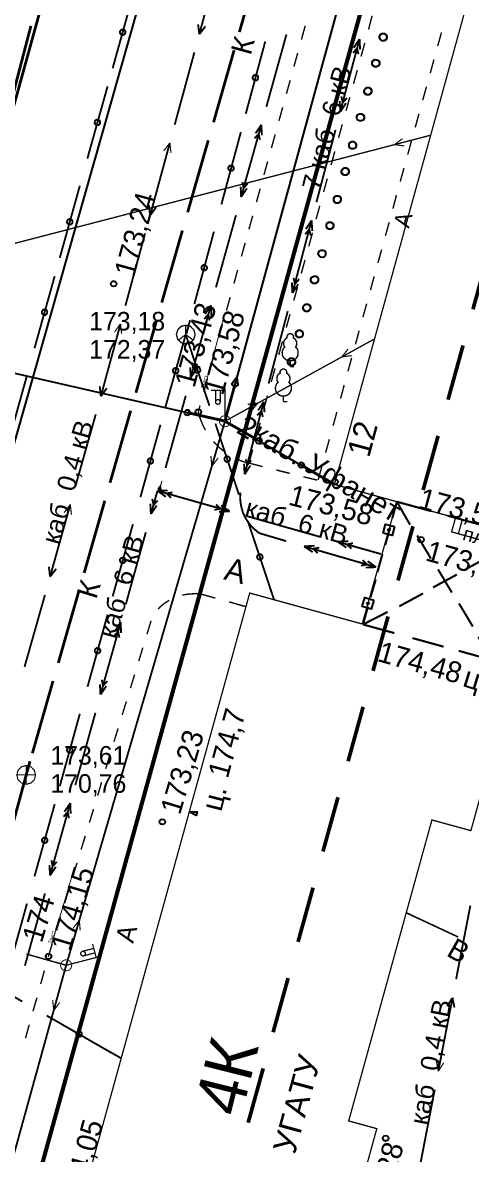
# Model space of a CAD drawing. Extents: x -2634 to -2115, y -2142 to -1393.
# Drawn here: x -2484.9 to -2461, y -1880.3 to -1820 of the extents above; entities that cross this region are included whole.
import ezdxf

# ---------------------------------------------------------------- set-up
doc = ezdxf.new("R2010")
doc.units = 0
doc.header["$MEASUREMENT"] = 0
for name, color, linetype in [('500_Дополн-Бордюры__п', 7, 'Continuous'), ('500_Дополн-Ступени__л', 7, 'Continuous'), ('500_Дороги-Проезжие_ч', 7, 'Continuous'), ('500_Линии_-Линии_связ', 7, 'Continuous'), ('500_Линии_-ЛЭП_кабель', 7, 'Continuous'), ('500_Линии_-ЛЭП_провод', 7, 'Continuous'), ('500_Линии_-Смотровые_', 7, 'Continuous'), ('500_Линии_-Фонари_час', 7, 'Continuous'), ('500_Линии_-Электрокаб', 7, 'Continuous'), ('500_Объект-Опоры', 7, 'Continuous'), ('500_Растит-Лес_и_лесо', 7, 'Continuous'), ('500_Рельеф-Высотные_о', 7, 'Continuous'), ('500_Строен-Дополнения', 7, 'Continuous'), ('500_Строен-Здания', 7, 'Continuous'), ('500_Строен-Отмостка_з', 7, 'Continuous'), ('500_Трубоп-Водопровод', 7, 'Continuous'), ('500_Трубоп-Канализаци', 7, 'Continuous'), ('500_Трубоп-Смотровые_', 7, 'Continuous'), ('500_Улицы-Улицы_и_их', 7, 'Continuous'), ('Красные_ли-Красные_ли', 7, 'Continuous'), ('Красные_ли-Линии_регу', 7, 'Continuous'), ('Красные_ли-Оси_улиц_к', 7, 'Continuous')]:
    doc.layers.add(name, color=color, linetype=linetype)
doc.styles.add('TARIAL', font='Arial')

# ---------------------------------------------------------------- blocks, each defined once
blk = doc.blocks.new('block_114')
at = {"layer": '500_Строен-Дополнения', "color": 0, "const_width": 0.065}
for points in [[(0, 7.5), (1, 7.5)], [(0, 7.5), (0.63, 6.4)], [(0, 6.4), (0, 7.5)], [(1.58, 7.5), (2.58, 7.5)], [(3.06, 7.5), (4.1, 7.5)], [(3.53, 6.4), (4.1, 7.5)], [(4.1, 6.4), (4.1, 7.5)], [(0.93, 5.9), (1.53, 4.8)], [(2.68, 4.8), (3.28, 5.9)], [(0, 5.85), (0.01, 4.75)], [(4.1, 4.75), (4.1, 5.85)], [(0, 3.2), (0, 4.3)], [(1.78, 4.3), (2.08, 3.75)], [(2.08, 3.75), (2.38, 4.3)], [(4.1, 3.2), (4.1, 4.3)], [(1.78, 3.2), (2.08, 3.75)], [(2.08, 3.75), (2.38, 3.2)], [(0.01, 1.55), (0.01, 2.65)], [(0.88, 1.6), (1.48, 2.7)], [(2.63, 2.7), (3.23, 1.6)], [(4.1, 1.55), (4.1, 2.65)], [(0, 0), (0.58, 1.1)], [(3.53, 1.1), (4.1, 0)], [(0, 0), (0, 1)], [(4.1, 0), (4.1, 1)], [(0.01, 0), (1.11, 0)], [(1.61, 0), (2.61, 0)], [(3.11, 0), (4.1, 0)]]:
    blk.add_lwpolyline(points, dxfattribs=at)
at = {"layer": '500_Строен-Дополнения', "color": 0}
blk.add_lwpolyline([(-3.85, 3.66), (-3.85, 3.66)], dxfattribs=at)

msp = doc.modelspace()

# ---------------------------------------------------------------- linework, layer by layer
at = {"layer": '500_Дополн-Бордюры__п', "color": 1, "const_width": 0.075}
for points in [[(-2466.49, -1820.34), (-2466.3, -1819.61)], [(-2469.87, -1820.15), (-2470.07, -1820.88)], [(-2462.8, -1821.22), (-2462.6, -1820.5)], [(-2466.89, -1821.78), (-2466.69, -1821.06)], [(-2470.27, -1821.6), (-2470.47, -1822.32)], [(-2463.2, -1822.67), (-2463, -1821.94)], [(-2470.67, -1823.05), (-2470.87, -1823.77)], [(-2467.29, -1823.23), (-2467.09, -1822.51)], [(-2463.6, -1824.11), (-2463.4, -1823.39)], [(-2467.69, -1824.68), (-2467.49, -1823.95)], [(-2471.07, -1824.49), (-2471.27, -1825.21)], [(-2464, -1825.56), (-2463.8, -1824.84)], [(-2468.09, -1826.12), (-2467.89, -1825.4)], [(-2471.47, -1825.94), (-2471.67, -1826.66)], [(-2464.4, -1827.01), (-2464.2, -1826.28)], [(-2468.49, -1827.57), (-2468.29, -1826.84)], [(-2471.87, -1827.38), (-2472.07, -1828.1)], [(-2464.8, -1828.45), (-2464.6, -1827.73)], [(-2468.89, -1829.01), (-2468.69, -1828.29)], [(-2472.27, -1828.83), (-2472.47, -1829.55)], [(-2469.29, -1830.46), (-2469.09, -1829.74)], [(-2465.19, -1829.9), (-2465, -1829.17)], [(-2472.67, -1830.27), (-2472.87, -1831)], [(-2465.59, -1831.34), (-2465.39, -1830.62)], [(-2469.68, -1831.91), (-2469.48, -1831.18)], [(-2473.07, -1831.72), (-2473.27, -1832.44)], [(-2465.99, -1832.79), (-2465.79, -1832.07)], [(-2470.08, -1833.35), (-2469.88, -1832.63)], [(-2473.47, -1833.16), (-2473.67, -1833.89)], [(-2466.39, -1834.24), (-2466.19, -1833.51)], [(-2470.48, -1834.8), (-2470.28, -1834.08)], [(-2473.87, -1834.61), (-2474.07, -1835.33)], [(-2466.79, -1835.68), (-2466.59, -1834.96)], [(-2470.88, -1836.24), (-2470.68, -1835.52)], [(-2474.28, -1836.05), (-2474.48, -1836.78)], [(-2471.28, -1837.69), (-2471.08, -1836.97)], [(-2467.19, -1837.13), (-2466.99, -1836.4)], [(-2474.68, -1837.5), (-2474.88, -1838.22)], [(-2467.59, -1838.57), (-2467.39, -1837.85)], [(-2471.68, -1839.14), (-2471.48, -1838.41)], [(-2475.08, -1838.95), (-2475.28, -1839.67)], [(-2467.98, -1840.02), (-2467.79, -1839.3)], [(-2472.08, -1840.58), (-2471.88, -1839.86)], [(-2475.48, -1840.39), (-2475.57, -1840.73)], [(-2475.57, -1840.73), (-2475.48, -1840.39)], [(-2475.57, -1840.73), (-2475.49, -1841.07)], [(-2475.49, -1841.02), (-2475.49, -1841.01)], [(-2475.41, -1841.24), (-2475.49, -1841.02)], [(-2468.38, -1841.47), (-2468.18, -1840.74)], [(-2475.32, -1841.46), (-2475.41, -1841.24)], [(-2475.21, -1841.67), (-2475.32, -1841.46)], [(-2475.19, -1841.7), (-2475.21, -1841.67)], [(-2472.47, -1842.03), (-2472.27, -1841.31)], [(-2474.66, -1842.42), (-2474.76, -1842.31)], [(-2474.5, -1842.59), (-2474.66, -1842.42)], [(-2468.78, -1842.91), (-2468.58, -1842.19)], [(-2474.32, -1842.74), (-2474.5, -1842.59)], [(-2474.21, -1842.82), (-2474.32, -1842.74)], [(-2472.87, -1843.47), (-2472.67, -1842.75)], [(-2473.53, -1843.24), (-2473.58, -1843.22)], [(-2473.32, -1843.33), (-2473.53, -1843.24)], [(-2473.1, -1843.41), (-2473.32, -1843.33)], [(-2472.87, -1843.47), (-2473.1, -1843.41)], [(-2472.87, -1843.46), (-2472.14, -1843.65)], [(-2471.41, -1843.83), (-2470.69, -1844.01)], [(-2469.96, -1844.19), (-2469.23, -1844.37)], [(-2469.18, -1844.36), (-2468.98, -1843.64)], [(-2468.31, -1844.6), (-2468.65, -1844.51)], [(-2468.5, -1844.55), (-2468.31, -1844.6)], [(-2477.32, -1850.9), (-2477.15, -1850.8)], [(-2477.15, -1850.8), (-2477.12, -1850.78)], [(-2476.43, -1850.5), (-2476.41, -1850.5)], [(-2476.41, -1850.5), (-2476.21, -1850.46)], [(-2476.21, -1850.46), (-2476.01, -1850.44)], [(-2476.01, -1850.44), (-2475.82, -1850.43)], [(-2475.82, -1850.43), (-2475.68, -1850.43)], [(-2475.38, -1850.46), (-2475.72, -1850.41)], [(-2475.38, -1850.46), (-2474.66, -1850.66)], [(-2473.93, -1850.86), (-2473.21, -1851.07)], [(-2477.71, -1851.24), (-2477.63, -1851.15)], [(-2477.63, -1851.15), (-2477.48, -1851.02)], [(-2477.48, -1851.02), (-2477.32, -1850.9)], [(-2473.03, -1851.12), (-2473.37, -1851.02)], [(-2478.31, -1852.59), (-2478.09, -1851.87)], [(-2478.75, -1854.02), (-2478.53, -1853.3)], [(-2479.19, -1855.46), (-2478.97, -1854.74)], [(-2479.63, -1856.89), (-2479.41, -1856.17)], [(-2480.07, -1858.32), (-2479.85, -1857.61)], [(-2480.51, -1859.76), (-2480.29, -1859.04)], [(-2480.94, -1861.19), (-2480.73, -1860.48)], [(-2481.38, -1862.63), (-2481.16, -1861.91)], [(-2481.82, -1864.06), (-2481.6, -1863.34)], [(-2482.26, -1865.5), (-2482.04, -1864.78)], [(-2482.7, -1866.93), (-2482.48, -1866.21)], [(-2483.14, -1868.36), (-2482.92, -1867.65)], [(-2483.57, -1869.78), (-2483.36, -1869.08)], [(-2483.58, -1869.8), (-2483.57, -1869.78)], [(-2483.98, -1871.24), (-2483.78, -1870.52)], [(-2484.39, -1872.69), (-2484.18, -1871.97)], [(-2484.79, -1874.13), (-2484.59, -1873.41)]]:
    msp.add_lwpolyline(points, dxfattribs=at)
at = {"layer": '500_Дополн-Ступени__л', "color": 0, "const_width": 0.07}
msp.add_lwpolyline([(-2461.85, -1846.38), (-2461.49, -1846.48), (-2461.7, -1847.23), (-2462.06, -1847.13)], close=True, dxfattribs=at)
at = {"layer": '500_Линии_-Линии_связ', "color": 6}
for points in [[(-2466.45, -1813.03), (-2474.15, -1841.23)], [(-2499.54, -1835.43), (-2474.15, -1841.23)], [(-2474.15, -1841.23), (-2468.31, -1844.6)]]:
    msp.add_lwpolyline(points, dxfattribs=at)
at = {"layer": '500_Линии_-Линии_связ', "color": 0}
for points, const_width in [([(-2480.14, -1822.41), (-2479.07, -1818.56)], 0.1), ([(-2472, -1820.98), (-2473.04, -1824.84)], 0.1), ([(-2481.49, -1827.23), (-2480.41, -1823.37)], 0.1), ([(-2473.3, -1825.81), (-2474.34, -1829.67)], 0.1), ([(-2482.96, -1832.52), (-2481.89, -1828.67)], 0.1), ([(-2474.74, -1831.12), (-2475.78, -1834.98)], 0.1), ([(-2484.31, -1837.34), (-2483.23, -1833.49)], 0.1), ([(-2476.2, -1836.56), (-2476.01, -1835.84)], 0.1), ([(-2476.04, -1835.94), (-2476.2, -1836.56)], 0.1), ([(-2476.24, -1836.61), (-2477.32, -1840.46)], 0.1), ([(-2476.24, -1836.61), (-2474.98, -1840.4)], 0.1), ([(-2485.78, -1842.64), (-2484.71, -1838.79)], 0.1), ([(-2474.14, -1841.18), (-2473.61, -1839.25)], 0.15), ([(-2474.2, -1841.21), (-2476.15, -1840.77)], 0.15), ([(-2474.15, -1841.23), (-2472.42, -1842.22)], 0.15), ([(-2477.59, -1841.42), (-2478.66, -1845.28)], 0.1), ([(-2474.66, -1841.35), (-2473.4, -1845.15)], 0.1), ([(-2468.35, -1844.57), (-2470.08, -1843.57)], 0.15), ([(-2472.92, -1846.57), (-2471.66, -1850.36)], 0.1), ([(-2479.06, -1846.72), (-2480.14, -1850.57)], 0.1), ([(-2471.53, -1850.75), (-2471.77, -1850.04)], 0.1), ([(-2480.41, -1851.54), (-2481.48, -1855.39)], 0.1), ([(-2481.89, -1856.83), (-2482.96, -1860.69)], 0.1), ([(-2483.23, -1861.65), (-2484.31, -1865.5)], 0.1), ([(-2484.71, -1866.95), (-2485.78, -1870.8)], 0.1), ([(-2488.43, -1870.17), (-2484.96, -1872.17)], 0.1), ([(-2483.66, -1872.92), (-2480.2, -1874.91)], 0.1), ([(-2479.68, -1875.2), (-2480.33, -1874.83)], 0.1)]:
    msp.add_lwpolyline(points, dxfattribs=dict(at, const_width=const_width))
at = {"layer": '500_Линии_-Линии_связ', "color": 0, "const_width": 0.1}
for points in [[(-2479.75, -1820.44), (-2479.71, -1820.38), (-2479.64, -1820.34), (-2479.57, -1820.34), (-2479.5, -1820.38), (-2479.46, -1820.45), (-2479.46, -1820.52), (-2479.5, -1820.59), (-2479.57, -1820.63), (-2479.65, -1820.63), (-2479.71, -1820.59), (-2479.75, -1820.52)], [(-2472.38, -1822.95), (-2472.41, -1823.02), (-2472.48, -1823.06), (-2472.56, -1823.06), (-2472.63, -1823.02), (-2472.67, -1822.95), (-2472.67, -1822.87), (-2472.63, -1822.8), (-2472.56, -1822.77), (-2472.48, -1822.77), (-2472.41, -1822.8), (-2472.38, -1822.87)], [(-2481.09, -1825.26), (-2481.06, -1825.19), (-2480.99, -1825.15), (-2480.91, -1825.16), (-2480.84, -1825.19), (-2480.81, -1825.26), (-2480.81, -1825.34), (-2480.85, -1825.41), (-2480.91, -1825.44), (-2480.99, -1825.44), (-2481.06, -1825.4), (-2481.1, -1825.34)], [(-2473.68, -1827.78), (-2473.72, -1827.84), (-2473.78, -1827.88), (-2473.86, -1827.88), (-2473.93, -1827.84), (-2473.97, -1827.78), (-2473.97, -1827.7), (-2473.93, -1827.63), (-2473.86, -1827.59), (-2473.78, -1827.59), (-2473.72, -1827.63), (-2473.68, -1827.7)], [(-2482.57, -1830.56), (-2482.53, -1830.49), (-2482.46, -1830.45), (-2482.39, -1830.45), (-2482.32, -1830.49), (-2482.28, -1830.56), (-2482.28, -1830.64), (-2482.32, -1830.7), (-2482.39, -1830.74), (-2482.47, -1830.74), (-2482.53, -1830.7), (-2482.57, -1830.63)], [(-2475.11, -1833.09), (-2475.15, -1833.15), (-2475.22, -1833.19), (-2475.3, -1833.19), (-2475.36, -1833.15), (-2475.4, -1833.09), (-2475.4, -1833.01), (-2475.36, -1832.94), (-2475.3, -1832.9), (-2475.22, -1832.9), (-2475.15, -1832.94), (-2475.11, -1833.01)], [(-2483.91, -1835.37), (-2483.88, -1835.31), (-2483.81, -1835.27), (-2483.73, -1835.27), (-2483.66, -1835.31), (-2483.63, -1835.38), (-2483.63, -1835.45), (-2483.67, -1835.52), (-2483.73, -1835.56), (-2483.81, -1835.56), (-2483.88, -1835.52), (-2483.92, -1835.45)], [(-2476.63, -1838.57), (-2476.67, -1838.64), (-2476.74, -1838.68), (-2476.82, -1838.68), (-2476.89, -1838.64), (-2476.92, -1838.57), (-2476.92, -1838.49), (-2476.88, -1838.43), (-2476.82, -1838.39), (-2476.74, -1838.39), (-2476.67, -1838.43), (-2476.63, -1838.5)], [(-2475.47, -1838.46), (-2475.46, -1838.54), (-2475.5, -1838.6), (-2475.56, -1838.65), (-2475.64, -1838.65), (-2475.71, -1838.62), (-2475.75, -1838.55), (-2475.76, -1838.47), (-2475.72, -1838.41), (-2475.66, -1838.36), (-2475.58, -1838.36), (-2475.51, -1838.39)], [(-2477.98, -1843.39), (-2478.02, -1843.46), (-2478.09, -1843.5), (-2478.16, -1843.49), (-2478.23, -1843.45), (-2478.27, -1843.39), (-2478.27, -1843.31), (-2478.23, -1843.24), (-2478.16, -1843.2), (-2478.08, -1843.21), (-2478.02, -1843.24), (-2477.98, -1843.31)], [(-2473.89, -1843.2), (-2473.88, -1843.28), (-2473.92, -1843.35), (-2473.98, -1843.39), (-2474.06, -1843.4), (-2474.13, -1843.36), (-2474.17, -1843.3), (-2474.18, -1843.22), (-2474.14, -1843.15), (-2474.08, -1843.11), (-2474, -1843.1), (-2473.93, -1843.14)], [(-2472.15, -1848.42), (-2472.14, -1848.5), (-2472.18, -1848.57), (-2472.24, -1848.61), (-2472.32, -1848.61), (-2472.39, -1848.58), (-2472.43, -1848.51), (-2472.44, -1848.44), (-2472.4, -1848.37), (-2472.34, -1848.32), (-2472.26, -1848.32), (-2472.19, -1848.35)], [(-2479.46, -1848.69), (-2479.5, -1848.75), (-2479.56, -1848.79), (-2479.64, -1848.79), (-2479.71, -1848.75), (-2479.75, -1848.68), (-2479.75, -1848.61), (-2479.71, -1848.54), (-2479.64, -1848.5), (-2479.56, -1848.5), (-2479.49, -1848.54), (-2479.46, -1848.61)], [(-2480.8, -1853.5), (-2480.84, -1853.57), (-2480.91, -1853.61), (-2480.99, -1853.61), (-2481.05, -1853.57), (-2481.09, -1853.5), (-2481.09, -1853.42), (-2481.05, -1853.36), (-2480.98, -1853.32), (-2480.9, -1853.32), (-2480.84, -1853.36), (-2480.8, -1853.43)], [(-2482.28, -1858.8), (-2482.32, -1858.87), (-2482.39, -1858.91), (-2482.46, -1858.91), (-2482.53, -1858.87), (-2482.57, -1858.8), (-2482.57, -1858.72), (-2482.53, -1858.65), (-2482.46, -1858.62), (-2482.38, -1858.62), (-2482.32, -1858.66), (-2482.28, -1858.72)], [(-2483.62, -1863.62), (-2483.66, -1863.68), (-2483.73, -1863.72), (-2483.81, -1863.72), (-2483.87, -1863.68), (-2483.91, -1863.61), (-2483.91, -1863.54), (-2483.87, -1863.47), (-2483.8, -1863.43), (-2483.73, -1863.43), (-2483.66, -1863.47), (-2483.62, -1863.54)], [(-2481.86, -1873.78), (-2481.8, -1873.84), (-2481.78, -1873.91), (-2481.8, -1873.99), (-2481.85, -1874.04), (-2481.93, -1874.06), (-2482, -1874.04), (-2482.06, -1873.99), (-2482.08, -1873.91), (-2482.06, -1873.84), (-2482.01, -1873.78), (-2481.93, -1873.76)]]:
    msp.add_lwpolyline(points, close=True, dxfattribs=at)
at = {"layer": '500_Линии_-Линии_связ', "color": 0}
for points in [[(-2473.76, -1839.21), (-2473.72, -1839.14), (-2473.65, -1839.1), (-2473.57, -1839.1), (-2473.51, -1839.14), (-2473.47, -1839.21), (-2473.47, -1839.29), (-2473.51, -1839.35), (-2473.57, -1839.39), (-2473.65, -1839.39), (-2473.72, -1839.35), (-2473.76, -1839.29)], [(-2476.18, -1840.92), (-2476.25, -1840.88), (-2476.29, -1840.81), (-2476.3, -1840.74), (-2476.26, -1840.67), (-2476.2, -1840.63), (-2476.12, -1840.62), (-2476.05, -1840.66), (-2476.01, -1840.72), (-2476, -1840.8), (-2476.04, -1840.87), (-2476.11, -1840.91)], [(-2472.26, -1842.13), (-2472.21, -1842.18), (-2472.19, -1842.26), (-2472.21, -1842.34), (-2472.27, -1842.4), (-2472.35, -1842.43), (-2472.43, -1842.41), (-2472.48, -1842.35), (-2472.5, -1842.27), (-2472.47, -1842.19), (-2472.42, -1842.13), (-2472.34, -1842.11)], [(-2470.16, -1843.7), (-2470.21, -1843.65), (-2470.23, -1843.57), (-2470.21, -1843.5), (-2470.16, -1843.44), (-2470.08, -1843.42), (-2470.01, -1843.44), (-2469.95, -1843.5), (-2469.93, -1843.57), (-2469.95, -1843.65), (-2470.01, -1843.7), (-2470.08, -1843.72)]]:
    msp.add_lwpolyline(points, close=True, dxfattribs=at)
at = {"layer": '500_Линии_-ЛЭП_кабель', "color": 2, "const_width": 0.1}
for points in [[(-2474.15, -1841.23), (-2466.45, -1813.03)], [(-2482.62, -1870.24), (-2474.15, -1841.23)], [(-2492.31, -1905.29), (-2482.62, -1870.24)]]:
    msp.add_lwpolyline(points, dxfattribs=at)
at = {"layer": '500_Линии_-ЛЭП_кабель', "color": 0, "const_width": 0.06}
for points in [[(-2474.15, -1841.23), (-2473.49, -1838.81)], [(-2473.82, -1839.24), (-2473.49, -1838.81)], [(-2473.43, -1839.35), (-2473.49, -1838.81)], [(-2474.15, -1841.23), (-2474.85, -1843.63)], [(-2474.9, -1843.09), (-2474.85, -1843.63)], [(-2474.52, -1843.2), (-2474.85, -1843.63)], [(-2482.62, -1870.24), (-2481.92, -1867.84)], [(-2482.25, -1868.26), (-2481.92, -1867.84)], [(-2481.87, -1868.37), (-2481.92, -1867.84)], [(-2482.62, -1870.24), (-2483.28, -1872.65)], [(-2483.34, -1872.11), (-2483.28, -1872.65)], [(-2482.96, -1872.22), (-2483.28, -1872.65)]]:
    msp.add_lwpolyline(points, dxfattribs=at)
at = {"layer": '500_Линии_-ЛЭП_провод', "color": 253, "const_width": 0.07}
for points in [[(-2499.54, -1835.43), (-2463.18, -1825.98)], [(-2474.15, -1841.23), (-2466.17, -1836.84)]]:
    msp.add_lwpolyline(points, dxfattribs=at)
at = {"layer": '500_Линии_-ЛЭП_провод', "color": 0}
for points, const_width in [([(-2463.18, -1825.98), (-2465.11, -1826.48)], 0.06), ([(-2464.68, -1826.16), (-2465.11, -1826.48)], 0.06), ([(-2464.58, -1826.55), (-2465.11, -1826.48)], 0.06), ([(-2466.17, -1836.84), (-2467.92, -1837.8)], 0.06), ([(-2467.58, -1837.38), (-2467.92, -1837.8)], 0.06), ([(-2467.39, -1837.73), (-2467.92, -1837.8)], 0.06), ([(-2474.15, -1841.23), (-2472.4, -1840.26)], 0.065), ([(-2472.93, -1840.33), (-2472.4, -1840.26)], 0.065), ([(-2472.74, -1840.68), (-2472.4, -1840.26)], 0.065)]:
    msp.add_lwpolyline(points, dxfattribs=dict(at, const_width=const_width))
at = {"layer": '500_Линии_-Смотровые_', "color": 0, "const_width": 0.07}
for points in [[(-2476.24, -1836.11), (-2475.99, -1836.17), (-2475.81, -1836.36), (-2475.74, -1836.61), (-2475.81, -1836.86), (-2475.99, -1837.04), (-2476.24, -1837.11), (-2476.49, -1837.04), (-2476.67, -1836.86), (-2476.74, -1836.61), (-2476.67, -1836.36), (-2476.49, -1836.17)], [(-2476.24, -1836.56), (-2476.24, -1836.56), (-2476.24, -1836.56), (-2476.24, -1836.56), (-2476.24, -1836.56), (-2476.24, -1836.56), (-2476.24, -1836.56), (-2476.24, -1836.56), (-2476.24, -1836.56), (-2476.24, -1836.56), (-2476.24, -1836.56), (-2476.24, -1836.56)]]:
    msp.add_lwpolyline(points, close=True, dxfattribs=at)
at = {"layer": '500_Линии_-Смотровые_', "color": 0, "const_width": 0.065}
for points in [[(-2476.24, -1836.11), (-2476.24, -1836.61)], [(-2476.64, -1836.91), (-2476.24, -1836.61)], [(-2476.24, -1836.61), (-2475.84, -1836.91)]]:
    msp.add_lwpolyline(points, dxfattribs=at)
at = {"layer": '500_Линии_-Фонари_час', "color": 0, "const_width": 0.065}
for points in [[(-2474.9, -1839.58), (-2474.15, -1839.58)], [(-2474.65, -1840.23), (-2474.65, -1839.58)], [(-2474.4, -1840.23), (-2474.4, -1839.58)], [(-2474.15, -1841.23), (-2474.15, -1839.48)], [(-2474.65, -1840.2), (-2474.65, -1840.08)], [(-2474.65, -1840.2), (-2474.65, -1840.08)], [(-2474.4, -1840.2), (-2474.4, -1840.08)], [(-2474.4, -1840.18), (-2474.4, -1840.18)], [(-2481.78, -1869.5), (-2481.15, -1869.34)], [(-2481.75, -1869.5), (-2481.63, -1869.46)], [(-2481.75, -1869.5), (-2481.63, -1869.46)], [(-2481.21, -1869.1), (-2481.02, -1869.82)], [(-2482.62, -1870.24), (-2480.93, -1869.8)], [(-2481.71, -1869.74), (-2481.09, -1869.58)], [(-2481.69, -1869.74), (-2481.57, -1869.71)], [(-2481.67, -1869.73), (-2481.67, -1869.73)]]:
    msp.add_lwpolyline(points, dxfattribs=at)
at = {"layer": '500_Линии_-Фонари_час', "color": 0, "const_width": 0.07}
for points in [[(-2474.65, -1840.2), (-2474.64, -1840.14), (-2474.59, -1840.09), (-2474.53, -1840.08), (-2474.46, -1840.09), (-2474.42, -1840.14), (-2474.4, -1840.2), (-2474.42, -1840.26), (-2474.46, -1840.31), (-2474.53, -1840.33), (-2474.59, -1840.31), (-2474.64, -1840.26)], [(-2481.75, -1869.5), (-2481.69, -1869.5), (-2481.63, -1869.53), (-2481.6, -1869.59), (-2481.6, -1869.65), (-2481.63, -1869.71), (-2481.69, -1869.74), (-2481.76, -1869.74), (-2481.81, -1869.7), (-2481.84, -1869.65), (-2481.84, -1869.58), (-2481.81, -1869.53)]]:
    msp.add_lwpolyline(points, close=True, dxfattribs=at)
at = {"layer": '500_Линии_-Электрокаб', "color": 1}
for points, const_width in [([(-2474.47, -1816.74), (-2475.52, -1820.6)], 0.1), ([(-2475.58, -1820.07), (-2475.52, -1820.6)], 0.1), ([(-2475.19, -1820.17), (-2475.52, -1820.6)], 0.1), ([(-2475.78, -1821.56), (-2476.83, -1825.42)], 0.1), ([(-2477.09, -1826.39), (-2478.14, -1830.25)], 0.1), ([(-2477.09, -1826.39), (-2477.42, -1826.82)], 0.06), ([(-2477.09, -1826.39), (-2477.03, -1826.92)], 0.06), ([(-2478.21, -1829.71), (-2478.14, -1830.25)], 0.1), ([(-2477.82, -1829.82), (-2478.14, -1830.25)], 0.1), ([(-2478.41, -1831.21), (-2479.46, -1835.07)], 0.1), ([(-2479.72, -1836.04), (-2480.77, -1839.9)], 0.1), ([(-2479.72, -1836.04), (-2480.04, -1836.47)], 0.06), ([(-2479.72, -1836.04), (-2479.66, -1836.57)], 0.06), ([(-2480.83, -1839.36), (-2480.77, -1839.9)], 0.1), ([(-2480.45, -1839.47), (-2480.77, -1839.9)], 0.1), ([(-2481.04, -1840.86), (-2482.13, -1844.71)], 0.1), ([(-2477.65, -1844.89), (-2477.51, -1844.41)], 0.06), ([(-2477.75, -1844.94), (-2477.89, -1845.43)], 0.06), ([(-2482.4, -1845.67), (-2483.48, -1849.52)], 0.1), ([(-2482.4, -1845.67), (-2482.73, -1846.1)], 0.06), ([(-2482.4, -1845.67), (-2482.34, -1846.21)], 0.06), ([(-2465.83, -1848.31), (-2466.31, -1848.17)], 0.06), ([(-2483.54, -1848.99), (-2483.48, -1849.52)], 0.1), ([(-2483.15, -1849.1), (-2483.48, -1849.52)], 0.1), ([(-2483.75, -1850.49), (-2484.84, -1854.33)], 0.1), ([(-2461.82, -1870.98), (-2461.06, -1867.06)], 0.1), ([(-2462.77, -1875.89), (-2462.01, -1871.97)], 0.1), ([(-2462.3, -1872.42), (-2462.01, -1871.97)], 0.1), ([(-2461.91, -1872.49), (-2462.01, -1871.97)], 0.1), ([(-2462.77, -1875.89), (-2462.87, -1875.36)], 0.06), ([(-2462.77, -1875.89), (-2462.48, -1875.44)], 0.06), ([(-2463.72, -1880.8), (-2462.96, -1876.87)], 0.1)]:
    msp.add_lwpolyline(points, dxfattribs=dict(at, const_width=const_width))
at = {"layer": '500_Линии_-Электрокаб', "color": 12, "const_width": 0.1}
for points in [[(-2470.87, -1820.61), (-2471.94, -1824.46)], [(-2468, -1824.72), (-2466.97, -1820.85)], [(-2467.28, -1821.32), (-2466.97, -1820.85)], [(-2466.94, -1821.41), (-2466.97, -1820.85)], [(-2467.32, -1821.59), (-2467.1, -1821.34)], [(-2467.03, -1821.66), (-2467.1, -1821.34)], [(-2467.99, -1824.72), (-2468.03, -1824.16)], [(-2467.99, -1824.72), (-2467.69, -1824.26)], [(-2467.87, -1824.23), (-2467.94, -1823.91)], [(-2467.86, -1824.23), (-2467.64, -1823.99)], [(-2472.21, -1825.42), (-2473.29, -1829.27)], [(-2472.21, -1825.42), (-2472.52, -1825.88)], [(-2472.21, -1825.42), (-2472.18, -1825.98)], [(-2472.35, -1825.91), (-2472.57, -1826.15)], [(-2472.35, -1825.91), (-2472.28, -1826.23)], [(-2469.27, -1829.55), (-2468.25, -1825.69)], [(-2473.22, -1828.47), (-2473.15, -1828.79)], [(-2472.93, -1828.54), (-2473.15, -1828.79)], [(-2473.31, -1828.72), (-2473.29, -1829.27)], [(-2472.98, -1828.81), (-2473.29, -1829.27)], [(-2473.56, -1830.24), (-2474.63, -1834.09)], [(-2470.55, -1834.39), (-2469.53, -1830.52)], [(-2469.83, -1830.98), (-2469.53, -1830.52)], [(-2469.49, -1831.08), (-2469.53, -1830.52)], [(-2469.87, -1831.26), (-2469.65, -1831)], [(-2469.58, -1831.33), (-2469.65, -1831)], [(-2470.55, -1834.39), (-2470.58, -1833.83)], [(-2470.55, -1834.39), (-2470.24, -1833.92)], [(-2470.42, -1833.9), (-2470.49, -1833.58)], [(-2470.41, -1833.9), (-2470.19, -1833.65)], [(-2474.9, -1835.05), (-2475.98, -1838.91)], [(-2474.9, -1835.05), (-2475.21, -1835.51)], [(-2474.9, -1835.05), (-2474.87, -1835.61)], [(-2475.04, -1835.54), (-2475.26, -1835.78)], [(-2475.04, -1835.54), (-2474.97, -1835.86)], [(-2471.82, -1839.22), (-2470.8, -1835.36)], [(-2475.91, -1838.1), (-2475.84, -1838.42)], [(-2475.62, -1838.18), (-2475.84, -1838.42)], [(-2476, -1838.35), (-2475.98, -1838.91)], [(-2475.67, -1838.45), (-2475.98, -1838.91)], [(-2476.24, -1839.87), (-2477.32, -1843.72)], [(-2473.1, -1844.06), (-2472.08, -1840.19)], [(-2472.38, -1840.65), (-2472.08, -1840.19)], [(-2472.04, -1840.75), (-2472.08, -1840.19)], [(-2472.43, -1840.92), (-2472.2, -1840.67)], [(-2472.13, -1841), (-2472.2, -1840.67)], [(-2473.1, -1844.06), (-2473.13, -1843.5)], [(-2473.1, -1844.06), (-2472.79, -1843.59)], [(-2472.97, -1843.56), (-2473.04, -1843.25)], [(-2472.97, -1843.57), (-2472.75, -1843.32)], [(-2477.59, -1844.68), (-2477.72, -1844.87)], [(-2477.59, -1844.68), (-2477.65, -1844.89)], [(-2477.59, -1844.68), (-2477.58, -1844.91)], [(-2478.1, -1846.18), (-2477.75, -1844.94)], [(-2477.96, -1845.69), (-2478.03, -1845.37)], [(-2477.96, -1845.7), (-2477.74, -1845.45)], [(-2477.75, -1844.94), (-2477.2, -1844.92)], [(-2477.75, -1844.94), (-2473.9, -1846.03)], [(-2477.75, -1844.94), (-2477.3, -1845.26)], [(-2477.27, -1845.08), (-2477.03, -1845.31)], [(-2477.26, -1845.08), (-2476.95, -1845.02)], [(-2473.34, -1845.34), (-2473.33, -1845.14)], [(-2473.32, -1845.54), (-2473.34, -1845.34)], [(-2473.33, -1845.14), (-2473.32, -1845.03)], [(-2478.1, -1846.18), (-2478.13, -1845.63)], [(-2478.1, -1846.18), (-2477.79, -1845.72)], [(-2474.71, -1845.96), (-2474.39, -1845.89)], [(-2474.63, -1845.67), (-2474.39, -1845.89)], [(-2474.46, -1846.05), (-2473.9, -1846.03)], [(-2474.36, -1845.72), (-2473.9, -1846.03)], [(-2473.29, -1845.74), (-2473.32, -1845.54)], [(-2473.24, -1845.94), (-2473.29, -1845.74)], [(-2473.18, -1846.13), (-2473.24, -1845.94)], [(-2473.09, -1846.31), (-2473.18, -1846.13)], [(-2473, -1846.48), (-2473.09, -1846.31)], [(-2472.88, -1846.65), (-2473, -1846.48)], [(-2472.94, -1846.3), (-2469.09, -1847.39)], [(-2472.76, -1846.81), (-2472.88, -1846.65)], [(-2479.44, -1851), (-2478.37, -1847.15)], [(-2472.62, -1846.95), (-2472.76, -1846.81)], [(-2472.47, -1847.08), (-2472.62, -1846.95)], [(-2472.31, -1847.2), (-2472.47, -1847.08)], [(-2470.89, -1847.62), (-2472.31, -1847.2)], [(-2468.13, -1847.66), (-2467.57, -1847.63)], [(-2468.13, -1847.66), (-2465.83, -1848.31)], [(-2468.13, -1847.66), (-2467.67, -1847.97)], [(-2467.64, -1847.8), (-2467.32, -1847.73)], [(-2467.64, -1847.8), (-2467.4, -1848.02)], [(-2469.37, -1847.87), (-2469.93, -1847.9)], [(-2466.09, -1849.01), (-2469.93, -1847.9)], [(-2469.47, -1848.21), (-2469.93, -1847.9)], [(-2469.12, -1847.97), (-2469.45, -1848.03)], [(-2469.2, -1848.26), (-2469.45, -1848.03)], [(-2466.57, -1848.87), (-2466.89, -1848.93)], [(-2466.57, -1848.87), (-2466.81, -1848.64)], [(-2466.09, -1849.01), (-2466.64, -1849.03)], [(-2466.09, -1849.01), (-2466.54, -1848.69)], [(-2480.79, -1855.81), (-2479.71, -1851.96)], [(-2480.02, -1852.42), (-2479.71, -1851.96)], [(-2479.69, -1852.52), (-2479.71, -1851.96)], [(-2480.07, -1852.69), (-2479.85, -1852.44)], [(-2479.78, -1852.77), (-2479.85, -1852.44)], [(-2480.65, -1855.32), (-2480.72, -1855.01)], [(-2480.65, -1855.33), (-2480.43, -1855.09)], [(-2480.79, -1855.81), (-2480.82, -1855.26)], [(-2480.79, -1855.81), (-2480.48, -1855.35)], [(-2482.13, -1860.63), (-2481.06, -1856.78)], [(-2483.48, -1865.45), (-2482.4, -1861.59)], [(-2482.71, -1862.05), (-2482.4, -1861.59)], [(-2482.38, -1862.15), (-2482.4, -1861.59)], [(-2482.76, -1862.32), (-2482.54, -1862.07)], [(-2482.47, -1862.4), (-2482.54, -1862.07)], [(-2483.34, -1864.95), (-2483.41, -1864.64)], [(-2483.34, -1864.96), (-2483.12, -1864.72)], [(-2483.48, -1865.45), (-2483.51, -1864.89)], [(-2483.48, -1865.45), (-2483.17, -1864.99)], [(-2484.82, -1870.26), (-2483.75, -1866.41)]]:
    msp.add_lwpolyline(points, dxfattribs=at)
at = {"layer": '500_Объект-Опоры', "color": 1, "const_width": 0.05}
for points in [[(-2474.15, -1840.93), (-2474, -1840.97), (-2473.89, -1841.08), (-2473.85, -1841.23), (-2473.89, -1841.38), (-2474, -1841.48), (-2474.15, -1841.53), (-2474.3, -1841.48), (-2474.41, -1841.38), (-2474.45, -1841.23), (-2474.41, -1841.08), (-2474.3, -1840.97)], [(-2482.62, -1869.94), (-2482.47, -1869.98), (-2482.36, -1870.09), (-2482.32, -1870.24), (-2482.36, -1870.39), (-2482.47, -1870.5), (-2482.62, -1870.54), (-2482.77, -1870.5), (-2482.88, -1870.39), (-2482.92, -1870.24), (-2482.88, -1870.09), (-2482.77, -1869.98)]]:
    msp.add_lwpolyline(points, close=True, dxfattribs=at)
at = {"layer": '500_Объект-Опоры', "color": 0}
for points in [[(-2465.1, -1846.85), (-2465.23, -1847.33), (-2465.71, -1847.2), (-2465.58, -1846.72)], [(-2465.42, -1847.07), (-2465.44, -1847.06), (-2465.45, -1847.04), (-2465.45, -1847.01), (-2465.44, -1846.99), (-2465.42, -1846.98), (-2465.39, -1846.98), (-2465.37, -1846.99), (-2465.36, -1847.01), (-2465.36, -1847.04), (-2465.37, -1847.06), (-2465.39, -1847.07)], [(-2466.21, -1850.77), (-2466.35, -1851.25), (-2466.83, -1851.11), (-2466.69, -1850.63)], [(-2466.53, -1850.99), (-2466.56, -1850.98), (-2466.57, -1850.95), (-2466.57, -1850.93), (-2466.56, -1850.91), (-2466.53, -1850.89), (-2466.51, -1850.89), (-2466.48, -1850.91), (-2466.47, -1850.93), (-2466.47, -1850.96), (-2466.49, -1850.98), (-2466.51, -1850.99)]]:
    msp.add_lwpolyline(points, close=True, dxfattribs=at)
at = {"layer": '500_Объект-Опоры', "color": 0, "const_width": 0.075}
msp.add_lwpolyline([(-2482.62, -1870.24), (-2484.74, -1869.64)], dxfattribs=at)
at = {"layer": '500_Растит-Лес_и_лесо', "color": 0}
for points in [[(-2465.9, -1820.69), (-2465.85, -1820.6), (-2465.76, -1820.55), (-2465.66, -1820.55), (-2465.57, -1820.6), (-2465.52, -1820.69), (-2465.52, -1820.8), (-2465.57, -1820.89), (-2465.66, -1820.94), (-2465.76, -1820.94), (-2465.85, -1820.88), (-2465.9, -1820.79)], [(-2466.3, -1822.08), (-2466.24, -1822), (-2466.15, -1821.94), (-2466.05, -1821.95), (-2465.96, -1822), (-2465.91, -1822.09), (-2465.91, -1822.19), (-2465.96, -1822.28), (-2466.06, -1822.33), (-2466.16, -1822.33), (-2466.25, -1822.28), (-2466.3, -1822.19)], [(-2466.72, -1823.58), (-2466.66, -1823.49), (-2466.57, -1823.44), (-2466.47, -1823.44), (-2466.38, -1823.49), (-2466.33, -1823.58), (-2466.33, -1823.68), (-2466.39, -1823.77), (-2466.48, -1823.82), (-2466.58, -1823.82), (-2466.67, -1823.77), (-2466.72, -1823.68)], [(-2467.11, -1824.97), (-2467.06, -1824.88), (-2466.97, -1824.83), (-2466.87, -1824.83), (-2466.78, -1824.89), (-2466.73, -1824.98), (-2466.73, -1825.08), (-2466.78, -1825.17), (-2466.87, -1825.22), (-2466.97, -1825.22), (-2467.06, -1825.17), (-2467.11, -1825.07)], [(-2467.53, -1826.46), (-2467.48, -1826.37), (-2467.39, -1826.32), (-2467.29, -1826.32), (-2467.2, -1826.38), (-2467.15, -1826.47), (-2467.15, -1826.57), (-2467.2, -1826.66), (-2467.29, -1826.71), (-2467.4, -1826.71), (-2467.48, -1826.66), (-2467.53, -1826.57)], [(-2467.93, -1827.86), (-2467.87, -1827.77), (-2467.78, -1827.72), (-2467.68, -1827.72), (-2467.59, -1827.77), (-2467.54, -1827.86), (-2467.54, -1827.97), (-2467.6, -1828.06), (-2467.69, -1828.11), (-2467.79, -1828.11), (-2467.88, -1828.05), (-2467.93, -1827.96)], [(-2468.35, -1829.35), (-2468.3, -1829.26), (-2468.21, -1829.21), (-2468.1, -1829.21), (-2468.01, -1829.26), (-2467.96, -1829.36), (-2467.96, -1829.46), (-2468.02, -1829.55), (-2468.11, -1829.6), (-2468.21, -1829.6), (-2468.3, -1829.54), (-2468.35, -1829.45)], [(-2468.74, -1830.75), (-2468.69, -1830.66), (-2468.6, -1830.61), (-2468.5, -1830.61), (-2468.41, -1830.66), (-2468.36, -1830.75), (-2468.36, -1830.85), (-2468.41, -1830.94), (-2468.5, -1830.99), (-2468.6, -1830.99), (-2468.69, -1830.94), (-2468.74, -1830.85)], [(-2469.16, -1832.24), (-2469.11, -1832.15), (-2469.02, -1832.1), (-2468.92, -1832.1), (-2468.83, -1832.15), (-2468.78, -1832.24), (-2468.78, -1832.35), (-2468.83, -1832.43), (-2468.92, -1832.49), (-2469.03, -1832.48), (-2469.11, -1832.43), (-2469.17, -1832.34)], [(-2469.56, -1833.63), (-2469.51, -1833.54), (-2469.41, -1833.49), (-2469.31, -1833.49), (-2469.22, -1833.55), (-2469.17, -1833.64), (-2469.17, -1833.74), (-2469.23, -1833.83), (-2469.32, -1833.88), (-2469.42, -1833.88), (-2469.51, -1833.83), (-2469.56, -1833.74)], [(-2469.98, -1835.12), (-2469.93, -1835.04), (-2469.84, -1834.98), (-2469.73, -1834.99), (-2469.64, -1835.04), (-2469.59, -1835.13), (-2469.59, -1835.23), (-2469.65, -1835.32), (-2469.74, -1835.37), (-2469.84, -1835.37), (-2469.93, -1835.32), (-2469.98, -1835.23)], [(-2470.37, -1836.52), (-2470.32, -1836.43), (-2470.23, -1836.38), (-2470.13, -1836.38), (-2470.04, -1836.43), (-2469.99, -1836.52), (-2469.99, -1836.63), (-2470.04, -1836.72), (-2470.13, -1836.77), (-2470.24, -1836.77), (-2470.32, -1836.71), (-2470.37, -1836.62)], [(-2470.79, -1838.01), (-2470.74, -1837.92), (-2470.65, -1837.87), (-2470.55, -1837.87), (-2470.46, -1837.93), (-2470.41, -1838.02), (-2470.41, -1838.12), (-2470.46, -1838.21), (-2470.55, -1838.26), (-2470.66, -1838.26), (-2470.75, -1838.21), (-2470.8, -1838.11)]]:
    msp.add_lwpolyline(points, close=True, dxfattribs=at)
at = {"layer": '500_Растит-Лес_и_лесо', "color": 94, "const_width": 0.075}
for points in [[(-2470.67, -1838.01), (-2470.76, -1838), (-2470.83, -1837.98), (-2470.89, -1837.95), (-2470.94, -1837.91), (-2470.98, -1837.88), (-2471.02, -1837.83), (-2471.06, -1837.77), (-2471.08, -1837.72), (-2471.09, -1837.65), (-2471.1, -1837.58), (-2471.09, -1837.52), (-2471.08, -1837.47), (-2471.06, -1837.4), (-2471.03, -1837.36), (-2471, -1837.31), (-2470.96, -1837.27), (-2470.99, -1837.23), (-2471.01, -1837.17), (-2471.02, -1837.11), (-2471.02, -1837.05), (-2471.01, -1837), (-2471, -1836.94), (-2470.96, -1836.89), (-2470.93, -1836.85), (-2470.88, -1836.8), (-2470.84, -1836.78), (-2470.85, -1836.74), (-2470.84, -1836.7), (-2470.83, -1836.66), (-2470.8, -1836.62), (-2470.77, -1836.59), (-2470.73, -1836.57), (-2470.7, -1836.56), (-2470.66, -1836.56), (-2470.62, -1836.57), (-2470.58, -1836.58), (-2470.55, -1836.61), (-2470.51, -1836.65), (-2470.5, -1836.69), (-2470.49, -1836.73), (-2470.5, -1836.76), (-2470.5, -1836.78), (-2470.46, -1836.81), (-2470.42, -1836.84), (-2470.39, -1836.87), (-2470.37, -1836.91), (-2470.35, -1836.95), (-2470.33, -1836.99), (-2470.32, -1837.04), (-2470.32, -1837.09), (-2470.32, -1837.14), (-2470.34, -1837.18), (-2470.35, -1837.22), (-2470.38, -1837.27), (-2470.35, -1837.31), (-2470.31, -1837.35), (-2470.28, -1837.4), (-2470.26, -1837.47), (-2470.25, -1837.53), (-2470.25, -1837.59), (-2470.25, -1837.64), (-2470.26, -1837.71), (-2470.29, -1837.77), (-2470.32, -1837.83), (-2470.36, -1837.88), (-2470.42, -1837.93), (-2470.48, -1837.97), (-2470.56, -1837.99), (-2470.62, -1838.01)], [(-2471.03, -1839.89), (-2471.12, -1839.89), (-2471.19, -1839.86), (-2471.25, -1839.83), (-2471.3, -1839.79), (-2471.34, -1839.76), (-2471.38, -1839.71), (-2471.42, -1839.65), (-2471.44, -1839.6), (-2471.45, -1839.53), (-2471.46, -1839.47), (-2471.45, -1839.4), (-2471.44, -1839.35), (-2471.42, -1839.29), (-2471.39, -1839.24), (-2471.36, -1839.2), (-2471.32, -1839.16), (-2471.35, -1839.11), (-2471.37, -1839.06), (-2471.38, -1838.99), (-2471.38, -1838.94), (-2471.37, -1838.88), (-2471.36, -1838.83), (-2471.33, -1838.77), (-2471.29, -1838.73), (-2471.24, -1838.68), (-2471.2, -1838.66), (-2471.21, -1838.62), (-2471.21, -1838.58), (-2471.19, -1838.54), (-2471.16, -1838.5), (-2471.13, -1838.47), (-2471.09, -1838.45), (-2471.06, -1838.44), (-2471.02, -1838.44), (-2470.98, -1838.45), (-2470.94, -1838.47), (-2470.91, -1838.49), (-2470.88, -1838.53), (-2470.86, -1838.57), (-2470.85, -1838.61), (-2470.86, -1838.64), (-2470.86, -1838.66), (-2470.82, -1838.69), (-2470.78, -1838.72), (-2470.75, -1838.75), (-2470.73, -1838.79), (-2470.71, -1838.83), (-2470.69, -1838.87), (-2470.68, -1838.92), (-2470.68, -1838.97), (-2470.68, -1839.02), (-2470.7, -1839.07), (-2470.71, -1839.11), (-2470.74, -1839.16), (-2470.71, -1839.19), (-2470.67, -1839.23), (-2470.65, -1839.29), (-2470.62, -1839.35), (-2470.61, -1839.41), (-2470.61, -1839.47), (-2470.61, -1839.52), (-2470.62, -1839.59), (-2470.65, -1839.65), (-2470.68, -1839.71), (-2470.72, -1839.76), (-2470.78, -1839.81), (-2470.84, -1839.85), (-2470.92, -1839.87), (-2470.98, -1839.89)]]:
    msp.add_lwpolyline(points, close=True, dxfattribs=at)
for points in [[(-2470.67, -1838.31), (-2470.67, -1838.01)], [(-2470.47, -1838.31), (-2470.67, -1838.31)], [(-2471.03, -1840.19), (-2471.03, -1839.89)], [(-2470.83, -1840.19), (-2471.03, -1840.19)]]:
    msp.add_lwpolyline(points, dxfattribs=at)
at = {"layer": '500_Рельеф-Высотные_о', "color": 0}
for points in [[(-2480.09, -1833.75), (-2480.01, -1833.77), (-2479.96, -1833.83), (-2479.94, -1833.9), (-2479.96, -1833.98), (-2480.01, -1834.03), (-2480.09, -1834.05), (-2480.16, -1834.03), (-2480.22, -1833.98), (-2480.24, -1833.9), (-2480.22, -1833.83), (-2480.16, -1833.77)], [(-2475.57, -1840.58), (-2475.49, -1840.6), (-2475.44, -1840.66), (-2475.42, -1840.73), (-2475.44, -1840.81), (-2475.49, -1840.86), (-2475.57, -1840.88), (-2475.64, -1840.86), (-2475.7, -1840.81), (-2475.72, -1840.73), (-2475.7, -1840.66), (-2475.64, -1840.6)], [(-2468.28, -1844.31), (-2468.21, -1844.33), (-2468.15, -1844.38), (-2468.13, -1844.46), (-2468.15, -1844.53), (-2468.21, -1844.59), (-2468.28, -1844.61), (-2468.36, -1844.59), (-2468.41, -1844.53), (-2468.43, -1844.46), (-2468.41, -1844.38), (-2468.36, -1844.33)], [(-2463.69, -1847.39), (-2463.62, -1847.41), (-2463.56, -1847.47), (-2463.54, -1847.54), (-2463.56, -1847.62), (-2463.62, -1847.67), (-2463.69, -1847.69), (-2463.77, -1847.67), (-2463.82, -1847.62), (-2463.84, -1847.54), (-2463.82, -1847.47), (-2463.77, -1847.41)], [(-2476.05, -1862.05), (-2475.64, -1862.06), (-2475.69, -1862.25)], [(-2477.49, -1862.44), (-2477.41, -1862.46), (-2477.36, -1862.52), (-2477.34, -1862.59), (-2477.36, -1862.67), (-2477.41, -1862.72), (-2477.49, -1862.74), (-2477.56, -1862.72), (-2477.62, -1862.67), (-2477.64, -1862.59), (-2477.62, -1862.52), (-2477.56, -1862.46)], [(-2483.56, -1869.61), (-2483.49, -1869.63), (-2483.43, -1869.69), (-2483.41, -1869.76), (-2483.43, -1869.84), (-2483.49, -1869.89), (-2483.56, -1869.91), (-2483.64, -1869.89), (-2483.69, -1869.84), (-2483.71, -1869.76), (-2483.69, -1869.69), (-2483.64, -1869.63)], [(-2465.58, -1879.31), (-2465.5, -1879.33), (-2465.45, -1879.39), (-2465.43, -1879.46), (-2465.45, -1879.54), (-2465.5, -1879.59), (-2465.58, -1879.61), (-2465.65, -1879.59), (-2465.71, -1879.54), (-2465.73, -1879.46), (-2465.71, -1879.39), (-2465.65, -1879.33)]]:
    msp.add_lwpolyline(points, close=True, dxfattribs=at)
at = {"layer": '500_Рельеф-Высотные_о', "color": 0, "const_width": 0.05}
for points in [[(-2475.25, -1839.5), (-2474.15, -1835.45)], [(-2483.39, -1869.11), (-2482.19, -1865.09)]]:
    msp.add_lwpolyline(points, dxfattribs=at)
at = {"layer": '500_Строен-Дополнения', "color": 0, "const_width": 0.07}
msp.add_lwpolyline([(-2461.49, -1846.48), (-2459.66, -1846.98), (-2459.87, -1847.73), (-2461.7, -1847.23)], close=True, dxfattribs=at)
at = {"layer": '500_Строен-Здания', "color": 0, "const_width": 0.07}
for points in [[(-2443.94, -1756.2), (-2468.31, -1844.6), (-2464.98, -1845.52), (-2458.14, -1847.4), (-2456.42, -1847.87), (-2452.69, -1848.9), (-2452.19, -1847.15), (-2451.77, -1845.64), (-2446.76, -1827.47), (-2444.81, -1820.59), (-2436.51, -1791.26)], [(-2486.37, -1899.51), (-2472.75, -1903.23), (-2471.86, -1899.93), (-2468.82, -1889), (-2467.69, -1884.89), (-2467.33, -1883.59), (-2466.05, -1878.95), (-2467.55, -1878.54), (-2463.11, -1862.49), (-2461.03, -1863.06), (-2460.21, -1860.09), (-2458.61, -1854.32), (-2459.4, -1854.1), (-2459.94, -1853.95), (-2458.14, -1847.4), (-2464.98, -1845.52), (-2466.83, -1852.04), (-2472.83, -1850.39), (-2473.03, -1851.12), (-2476.05, -1862.05), (-2482.08, -1883.87), (-2483.89, -1883.37), (-2485.3, -1888.5)]]:
    msp.add_lwpolyline(points, dxfattribs=at)
at = {"layer": '500_Трубоп-Водопровод', "color": 94}
for points, const_width in [([(-2485.51, -1824.02), (-2484.5, -1820.15)], 0.15), ([(-2461.71, -1868.73), (-2464.48, -1867.44)], 0.085), ([(-2464.48, -1867.44), (-2464.25, -1867.54)], 0.085)]:
    msp.add_lwpolyline(points, dxfattribs=dict(at, const_width=const_width))
at = {"layer": '500_Трубоп-Канализаци', "color": 34, "const_width": 0.15}
for points in [[(-2472.28, -1816.64), (-2473.38, -1820.48)], [(-2473.66, -1821.44), (-2474.76, -1825.29)], [(-2475.04, -1826.25), (-2476.14, -1830.09)], [(-2476.42, -1831.06), (-2477.52, -1834.9)], [(-2477.8, -1835.86), (-2478.9, -1839.71)], [(-2479.18, -1840.67), (-2480.28, -1844.51)], [(-2480.56, -1845.47), (-2481.66, -1849.32)], [(-2481.94, -1850.28), (-2482.44, -1852.02)], [(-2482.44, -1852.02), (-2483.04, -1854.12)], [(-2483.32, -1855.08), (-2484.42, -1858.93)], [(-2484.7, -1859.89), (-2484.75, -1860.09)], [(-2484.75, -1860.09), (-2485.8, -1863.95)]]:
    msp.add_lwpolyline(points, dxfattribs=at)
at = {"layer": '500_Трубоп-Канализаци', "color": 32, "const_width": 0.15}
msp.add_lwpolyline([(-2484.75, -1860.09), (-2484.55, -1859.36)], dxfattribs=at)
at = {"layer": '500_Трубоп-Смотровые_', "color": 0, "const_width": 0.06}
msp.add_lwpolyline([(-2484.75, -1859.59), (-2484.5, -1859.65), (-2484.32, -1859.84), (-2484.25, -1860.09), (-2484.32, -1860.34), (-2484.5, -1860.52), (-2484.75, -1860.59), (-2485, -1860.52), (-2485.19, -1860.34), (-2485.25, -1860.09), (-2485.19, -1859.84), (-2485, -1859.65)], close=True, dxfattribs=at)
at = {"layer": '500_Трубоп-Смотровые_', "color": 0, "const_width": 0.055}
for points in [[(-2484.75, -1860.59), (-2484.75, -1859.59)], [(-2485.25, -1860.09), (-2484.25, -1860.09)]]:
    msp.add_lwpolyline(points, dxfattribs=at)
at = {"layer": '500_Улицы-Улицы_и_их', "color": 255}
msp.add_lwpolyline([(-2542.96, -2044.94), (-2436.73, -1671.22)], dxfattribs=at)
at = {"layer": 'Красные_ли-Красные_ли', "color": 12, "const_width": 0.22}
msp.add_lwpolyline([(-2284.3, -1701.86), (-2245.52, -1663.72), (-2237.3, -1633.7), (-2402.37, -1586.05), (-2505.18, -1957.78), (-2366.43, -1997.8)], close=True, dxfattribs=at)
at = {"layer": 'Красные_ли-Линии_регу', "color": 0, "const_width": 0.2}
for points in [[(-2460.92, -1835.26), (-2460.12, -1832.37)], [(-2462.25, -1840.08), (-2461.45, -1837.19)], [(-2463.58, -1844.9), (-2462.78, -1842.01)], [(-2464.92, -1849.72), (-2464.12, -1846.83)], [(-2466.25, -1854.54), (-2465.45, -1851.64)], [(-2467.58, -1859.36), (-2466.78, -1856.46)], [(-2468.92, -1864.17), (-2468.12, -1861.28)], [(-2470.25, -1868.99), (-2469.45, -1866.1)], [(-2471.58, -1873.81), (-2470.78, -1870.92)], [(-2472.91, -1878.63), (-2472.11, -1875.74)]]:
    msp.add_lwpolyline(points, dxfattribs=at)
at = {"layer": 'Красные_ли-Оси_улиц_к', "color": 12, "const_width": 0.15}
msp.add_lwpolyline([(-2487.86, -1833.27), (-2481.87, -1811.59)], dxfattribs=at)
msp.add_lwpolyline([(-2484.86, -1822.43), (-2484.86, -1822.43), (-2484.86, -1822.43), (-2484.86, -1822.43), (-2484.86, -1822.43), (-2484.86, -1822.43), (-2484.86, -1822.43), (-2484.86, -1822.43), (-2484.86, -1822.43), (-2484.86, -1822.43), (-2484.86, -1822.43), (-2484.86, -1822.43)], close=True, dxfattribs=at)

# ---------------------------------------------------------------- block references
at = {"layer": '500_Строен-Дополнения', "xscale": 1.729742, "yscale": -0.905287, "rotation": 344.588233}
msp.add_blockref('block_114', (-2464.98, -1845.52), dxfattribs=at)

# ---------------------------------------------------------------- texts
at = {"layer": '500_Дороги-Проезжие_ч', "color": 0}
for height, rotation, p in [(1.23, 345.6, (-2474.26, -1849.65)), (0.99, 75, (-2479.05, -1869.1))]:
    msp.add_text('А', height=height, rotation=rotation, dxfattribs=at).set_placement(p)
at = {"layer": '500_Линии_-Линии_связ', "color": 0, "style": 'TARIAL'}
for s, rotation, p in [('2', 329.49, (-2473.6, -1841.81)), ('каб. Уфанет', 329.57, (-2472.8, -1842.17))]:
    msp.add_text(s, height=1.11, rotation=rotation, dxfattribs=at).set_placement(p)
at = {"layer": '500_Линии_-Смотровые_', "color": 0}
for s, p in [('173,18', (-2481.39, -1836.39)), ('172,37', (-2481.39, -1837.89))]:
    msp.add_text(s, height=0.99, dxfattribs=at).set_placement(p)
at = {"layer": '500_Линии_-Электрокаб', "color": 0, "style": 'TARIAL'}
for s, rotation, p in [('7 каб  6 кВ', 75.26, (-2469.1, -1828.99)), (' каб  0,4 кВ', 74.24, (-2483.1, -1848.23)), (' каб  6 кВ', 344.1, (-2473.52, -1846.17)), (' каб  6 кВ', 74.4, (-2480.07, -1853.25)), (' каб  0,4 кВ', 79.12, (-2463.41, -1879.19))]:
    msp.add_text(s, height=0.99, rotation=rotation, dxfattribs=at).set_placement(p)
at = {"layer": '500_Рельеф-Высотные_о', "color": 214}
for s, rotation, p in [('173,24', 74.72, (-2479, -1833.59)), ('173,43', 74.83, (-2475.78, -1839.49)), ('173,58', 74.83, (-2474.26, -1839.9)), ('173,58', 345.52, (-2470.82, -1845.67)), ('173,58', 344.93, (-2463.89, -1845.84)), ('173,32', 344.54, (-2463.51, -1848.64)), ('174,48', 344.39, (-2466.07, -1854.01)), ('174,7', 74.84, (-2474, -1860.32)), ('173,23', 73.44, (-2476.55, -1862.26)), ('174,15', 73.33, (-2482.41, -1869.54)), ('174', 73.33, (-2483.92, -1869.09)), ('174,05', 74.44, (-2481.85, -1883.03)), ('173,28', 74.68, (-2465.8, -1884.24))]:
    msp.add_text(s, height=1.11, rotation=rotation, dxfattribs=at).set_placement(p)
at = {"layer": '500_Рельеф-Высотные_о', "color": 0, "style": 'TARIAL'}
for rotation, p in [(74.83, (-2475.25, -1839.5)), (73.33, (-2483.39, -1869.11))]:
    msp.add_text('Текст', height=0.2, rotation=rotation, dxfattribs=at).set_placement(p)
at = {"layer": '500_Рельеф-Высотные_о', "color": 214, "style": 'TARIAL'}
for rotation, p in [(342.96, (-2461.53, -1855.34)), (75.96, (-2474.35, -1862.09))]:
    msp.add_text('ц.', height=1.11, rotation=rotation, dxfattribs=at).set_placement(p)
at = {"layer": '500_Строен-Дополнения', "color": 0, "style": 'TARIAL'}
msp.add_text('пл. ', height=0.74, rotation=343.84, dxfattribs=at).set_placement((-2461.52, -1847.54))
at = {"layer": '500_Строен-Здания', "color": 214}
msp.add_text('12', height=1.23, rotation=74.97, dxfattribs=at).set_placement((-2466.46, -1843.21))
at = {"layer": '500_Строен-Здания', "color": 5}
msp.add_text('4К', height=2.59, rotation=75.96, dxfattribs=at).set_placement((-2473.29, -1878.39))
at = {"layer": '500_Строен-Здания', "color": 5, "style": 'TARIAL'}
msp.add_text(' УГАТУ', height=1.23, rotation=74.67, dxfattribs=at).set_placement((-2470.55, -1880.82))
at = {"layer": '500_Строен-Отмостка_з', "color": 0}
msp.add_text('А', height=0.86, rotation=74.67, dxfattribs=at).set_placement((-2464.34, -1830.97))
at = {"layer": '500_Трубоп-Водопровод', "color": 94}
msp.add_text('В', height=1.11, rotation=330.52, dxfattribs=at).set_placement((-2462.39, -1869.7))
at = {"layer": '500_Трубоп-Канализаци', "color": 14}
for rotation, p in [(74.74, (-2472.78, -1821.76)), (72.76, (-2481.02, -1850.76))]:
    msp.add_text('К', height=1.11, rotation=rotation, dxfattribs=at).set_placement(p)
at = {"layer": '500_Трубоп-Смотровые_', "color": 5}
for s, p in [('173,61', (-2483.46, -1859.54)), ('170,76', (-2483.46, -1861.04))]:
    msp.add_text(s, height=0.99, dxfattribs=at).set_placement(p)

doc.saveas('drawing.dxf')
